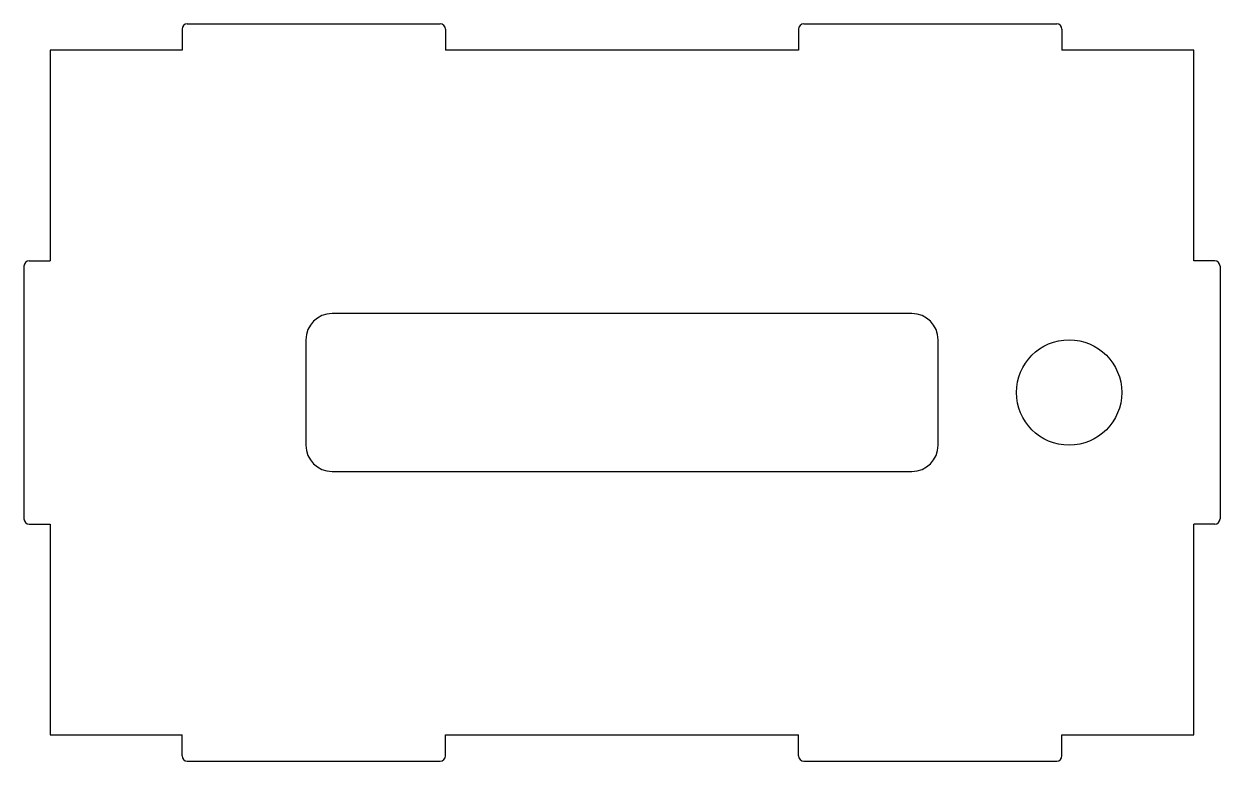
# Model space of a CAD drawing. Header units: millimetres. Extents: x -5 to 222, y -5 to 135.
import ezdxf

# ---------------------------------------------------------------- set-up
doc = ezdxf.new("R2010")
doc.units = ezdxf.units.MM

msp = doc.modelspace()

# ---------------------------------------------------------------- linework, layer by layer
at = {"color": 7, "linetype": 'Continuous', "lineweight": 25}
for p, q in [((25, 134), (25, 130)), ((75, 134), (75, 130)), ((142, 134), (142, 130)), ((192, 134), (192, 130)), ((0, 130), (0, 90)), ((25, 130), (0, 130)), ((142, 130), (75, 130)), ((217, 130), (192, 130)), ((217, 90), (217, 130)), ((-4, 90), (0, 90)), ((221, 90), (217, 90)), ((163.5, 80), (53.5, 80)), ((48.5, 75), (48.5, 55)), ((168.5, 55), (168.5, 75)), ((53.5, 50), (163.5, 50)), ((-4, 40), (0, 40)), ((0, 40), (0, 0)), ((217, 0), (217, 40)), ((221, 40), (217, 40)), ((0, 0), (25, 0)), ((25, -4), (25, 0)), ((75, -4), (75, 0)), ((75, 0), (142, 0)), ((142, -4), (142, 0)), ((192, -4), (192, 0)), ((192, 0), (217, 0))]:
    msp.add_line(p, q, dxfattribs=at)
msp.add_circle((193.35, 65), 10, dxfattribs=at)
for centre, radius, start, end in [((26, 134), 1, 90, 180), ((74, 134), 1, 0, 90), ((143, 134), 1, 90, 180), ((191, 134), 1, 0, 90), ((-4, 89), 1, 90, 180), ((221, 89), 1, 0, 90), ((53.5, 75), 5, 90, 180), ((163.5, 75), 5, 0, 90), ((53.5, 55), 5, 180, 270), ((163.5, 55), 5, 270, 0), ((-4, 41), 1, 180, 270), ((221, 41), 1, 270, 0), ((26, -4), 1, 180, 270), ((74, -4), 1, 270, 0), ((143, -4), 1, 180, 270), ((191, -4), 1, 270, 0)]:
    msp.add_arc(centre, radius, start, end, dxfattribs=at)
for points in [[(26, 135), (74, 135)], [(143, 135), (191, 135)], [(-5, 89), (-5, 41)], [(222, 89), (222, 41)], [(26, -5), (74, -5)], [(143, -5), (191, -5)]]:
    msp.add_open_spline(points, degree=1, dxfattribs=at)

doc.saveas('drawing.dxf')
